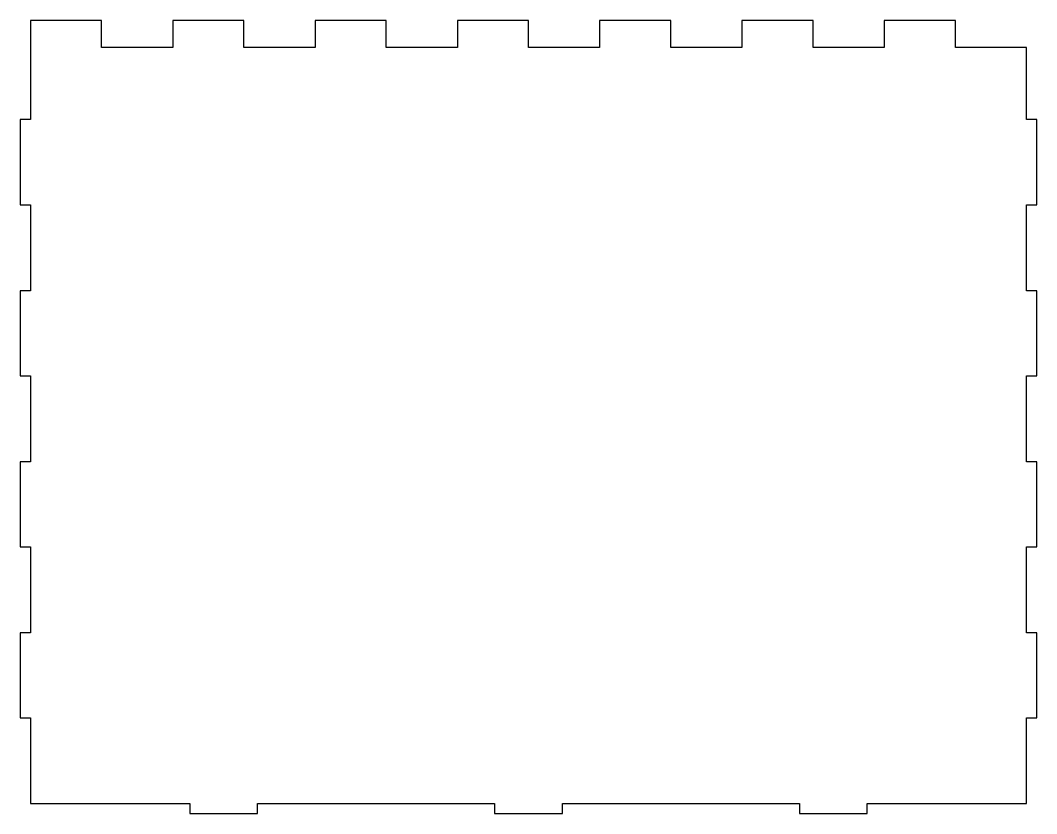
# Model space of a CAD drawing. Header units: millimetres. Extents: x 0 to 300, y 0 to 234.
import ezdxf

# ---------------------------------------------------------------- set-up
doc = ezdxf.new("R2010")
doc.units = ezdxf.units.MM
doc.layers.add('CORTE', color=7, linetype='CONTINUOUS')

msp = doc.modelspace()

# ---------------------------------------------------------------- linework, layer by layer
at = {"layer": 'CORTE'}
msp.add_lwpolyline([(3, 3), (50, 3), (50, 0), (70, 0), (70, 3), (140, 3), (140, 0), (160, 0), (160, 3), (230, 3), (230, 0), (250, 0), (250, 3), (297, 3), (297, 28.297222), (300, 28.297222), (300, 53.369444), (297, 53.369444), (297, 78.741667), (300, 78.741667), (300, 103.813889), (297, 103.813889), (297, 129.186111), (300, 129.186111), (300, 154.258333), (297, 154.258333), (297, 179.630556), (300, 179.630556), (300, 204.702778), (297, 204.702778), (297, 226), (276, 226), (276, 234), (255, 234), (255, 226), (234, 226), (234, 234), (213, 234), (213, 226), (192, 226), (192, 234), (171, 234), (171, 226), (150, 226), (150, 234), (129, 234), (129, 226), (108, 226), (108, 234), (87, 234), (87, 226), (66, 226), (66, 234), (45, 234), (45, 226), (24, 226), (24, 234), (3, 234), (3, 204.702778), (0, 204.702778), (0, 179.630556), (3, 179.630556), (3, 154.258333), (0, 154.258333), (0, 129.186111), (3, 129.186111), (3, 103.813889), (0, 103.813889), (0, 78.741667), (3, 78.741667), (3, 53.369444), (0, 53.369444), (0, 28.297222), (3, 28.297222)], close=True, dxfattribs=at)

doc.saveas('drawing.dxf')
